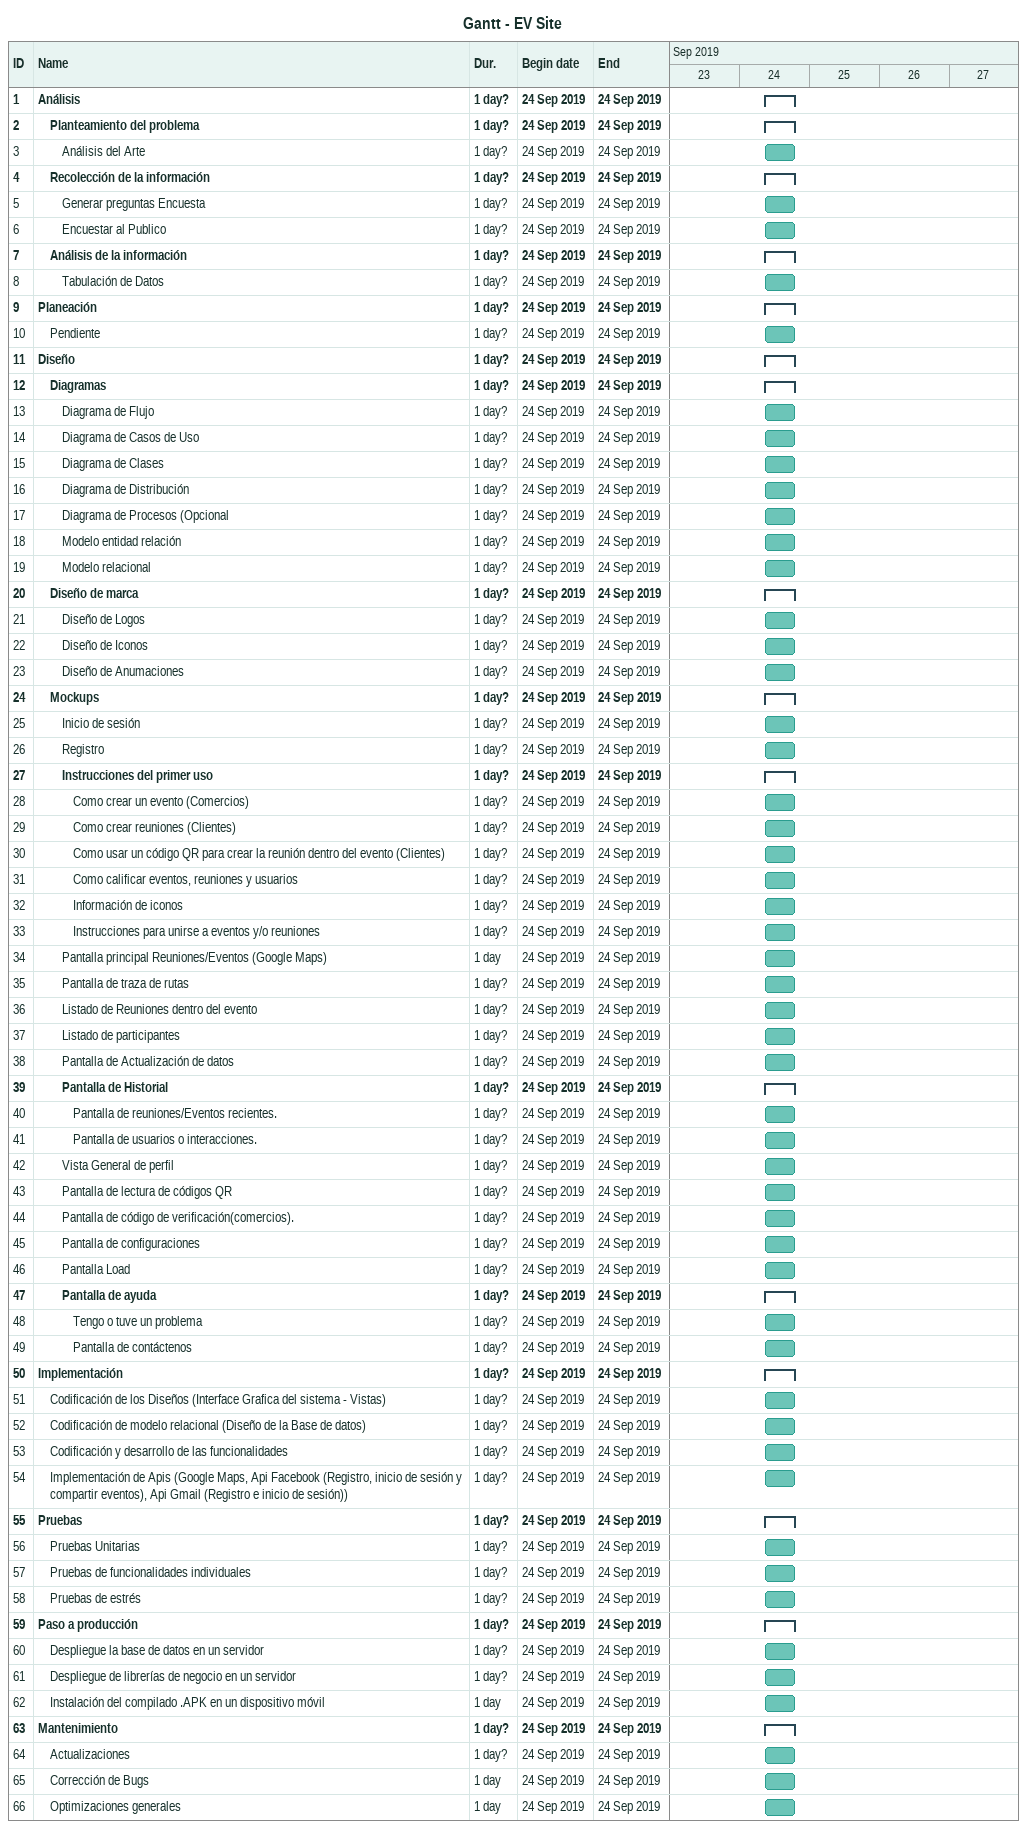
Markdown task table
Gantt - EV Site

| ID | Level | Task | Duration | Start | Finish |
|---|---|---|---|---|---|
| 1 | 1 | **Análisis** | 1d? | 2019-09-24 | 2019-09-24 |
| 2 | 2 | **Planteamiento del problema** | 1d? | 2019-09-24 | 2019-09-24 |
| 3 | 3 | Análisis del Arte | 1d? | 2019-09-24 | 2019-09-24 |
| 4 | 2 | **Recolección de la información** | 1d? | 2019-09-24 | 2019-09-24 |
| 5 | 3 | Generar preguntas Encuesta | 1d? | 2019-09-24 | 2019-09-24 |
| 6 | 3 | Encuestar al Publico | 1d? | 2019-09-24 | 2019-09-24 |
| 7 | 2 | **Análisis de la información** | 1d? | 2019-09-24 | 2019-09-24 |
| 8 | 3 | Tabulación de Datos | 1d? | 2019-09-24 | 2019-09-24 |
| 9 | 1 | **Planeación** | 1d? | 2019-09-24 | 2019-09-24 |
| 10 | 2 | Pendiente | 1d? | 2019-09-24 | 2019-09-24 |
| 11 | 1 | **Diseño** | 1d? | 2019-09-24 | 2019-09-24 |
| 12 | 2 | **Diagramas** | 1d? | 2019-09-24 | 2019-09-24 |
| 13 | 3 | Diagrama de Flujo | 1d? | 2019-09-24 | 2019-09-24 |
| 14 | 3 | Diagrama de Casos de Uso | 1d? | 2019-09-24 | 2019-09-24 |
| 15 | 3 | Diagrama de Clases | 1d? | 2019-09-24 | 2019-09-24 |
| 16 | 3 | Diagrama de Distribución | 1d? | 2019-09-24 | 2019-09-24 |
| 17 | 3 | Diagrama de Procesos (Opcional | 1d? | 2019-09-24 | 2019-09-24 |
| 18 | 3 | Modelo entidad relación | 1d? | 2019-09-24 | 2019-09-24 |
| 19 | 3 | Modelo relacional | 1d? | 2019-09-24 | 2019-09-24 |
| 20 | 2 | **Diseño de marca** | 1d? | 2019-09-24 | 2019-09-24 |
| 21 | 3 | Diseño de Logos | 1d? | 2019-09-24 | 2019-09-24 |
| 22 | 3 | Diseño de Iconos | 1d? | 2019-09-24 | 2019-09-24 |
| 23 | 3 | Diseño de Anumaciones | 1d? | 2019-09-24 | 2019-09-24 |
| 24 | 2 | **Mockups** | 1d? | 2019-09-24 | 2019-09-24 |
| 25 | 3 | Inicio de sesión | 1d? | 2019-09-24 | 2019-09-24 |
| 26 | 3 | Registro | 1d? | 2019-09-24 | 2019-09-24 |
| 27 | 3 | **Instrucciones del primer uso** | 1d? | 2019-09-24 | 2019-09-24 |
| 28 | 4 | Como crear un evento (Comercios) | 1d? | 2019-09-24 | 2019-09-24 |
| 29 | 4 | Como crear reuniones (Clientes) | 1d? | 2019-09-24 | 2019-09-24 |
| 30 | 4 | Como usar un código QR para crear la reunión dentro del evento (Clientes) | 1d? | 2019-09-24 | 2019-09-24 |
| 31 | 4 | Como calificar eventos, reuniones y usuarios | 1d? | 2019-09-24 | 2019-09-24 |
| 32 | 4 | Información de iconos | 1d? | 2019-09-24 | 2019-09-24 |
| 33 | 4 | Instrucciones para unirse a eventos y/o reuniones | 1d? | 2019-09-24 | 2019-09-24 |
| 34 | 3 | Pantalla principal Reuniones/Eventos (Google Maps) | 1d | 2019-09-24 | 2019-09-24 |
| 35 | 3 | Pantalla de traza de rutas | 1d? | 2019-09-24 | 2019-09-24 |
| 36 | 3 | Listado de Reuniones dentro del evento | 1d? | 2019-09-24 | 2019-09-24 |
| 37 | 3 | Listado de participantes | 1d? | 2019-09-24 | 2019-09-24 |
| 38 | 3 | Pantalla de Actualización de datos | 1d? | 2019-09-24 | 2019-09-24 |
| 39 | 3 | **Pantalla de Historial** | 1d? | 2019-09-24 | 2019-09-24 |
| 40 | 4 | Pantalla de reuniones/Eventos recientes. | 1d? | 2019-09-24 | 2019-09-24 |
| 41 | 4 | Pantalla de usuarios o interacciones. | 1d? | 2019-09-24 | 2019-09-24 |
| 42 | 3 | Vista General de perfil | 1d? | 2019-09-24 | 2019-09-24 |
| 43 | 3 | Pantalla de lectura de códigos QR | 1d? | 2019-09-24 | 2019-09-24 |
| 44 | 3 | Pantalla de código de verificación(comercios). | 1d? | 2019-09-24 | 2019-09-24 |
| 45 | 3 | Pantalla de configuraciones | 1d? | 2019-09-24 | 2019-09-24 |
| 46 | 3 | Pantalla Load | 1d? | 2019-09-24 | 2019-09-24 |
| 47 | 3 | **Pantalla de ayuda** | 1d? | 2019-09-24 | 2019-09-24 |
| 48 | 4 | Tengo o tuve un problema | 1d? | 2019-09-24 | 2019-09-24 |
| 49 | 4 | Pantalla de contáctenos | 1d? | 2019-09-24 | 2019-09-24 |
| 50 | 1 | **Implementación** | 1d? | 2019-09-24 | 2019-09-24 |
| 51 | 2 | Codificación de los Diseños (Interface Grafica del sistema - Vistas) | 1d? | 2019-09-24 | 2019-09-24 |
| 52 | 2 | Codificación de modelo relacional (Diseño de la Base de datos) | 1d? | 2019-09-24 | 2019-09-24 |
| 53 | 2 | Codificación y desarrollo de las funcionalidades | 1d? | 2019-09-24 | 2019-09-24 |
| 54 | 2 | Implementación de Apis (Google Maps, Api Facebook (Registro, inicio de sesión y compartir eventos), Api Gmail (Registro e inicio de sesión)) | 1d? | 2019-09-24 | 2019-09-24 |
| 55 | 1 | **Pruebas** | 1d? | 2019-09-24 | 2019-09-24 |
| 56 | 2 | Pruebas Unitarias | 1d? | 2019-09-24 | 2019-09-24 |
| 57 | 2 | Pruebas de funcionalidades individuales | 1d? | 2019-09-24 | 2019-09-24 |
| 58 | 2 | Pruebas de estrés | 1d? | 2019-09-24 | 2019-09-24 |
| 59 | 1 | **Paso a producción** | 1d? | 2019-09-24 | 2019-09-24 |
| 60 | 2 | Despliegue la base de datos en un servidor | 1d? | 2019-09-24 | 2019-09-24 |
| 61 | 2 | Despliegue de librerías de negocio en un servidor | 1d? | 2019-09-24 | 2019-09-24 |
| 62 | 2 | Instalación del compilado .APK en un dispositivo móvil | 1d | 2019-09-24 | 2019-09-24 |
| 63 | 1 | **Mantenimiento** | 1d? | 2019-09-24 | 2019-09-24 |
| 64 | 2 | Actualizaciones | 1d? | 2019-09-24 | 2019-09-24 |
| 65 | 2 | Corrección de Bugs | 1d | 2019-09-24 | 2019-09-24 |
| 66 | 2 | Optimizaciones generales | 1d | 2019-09-24 | 2019-09-24 |
